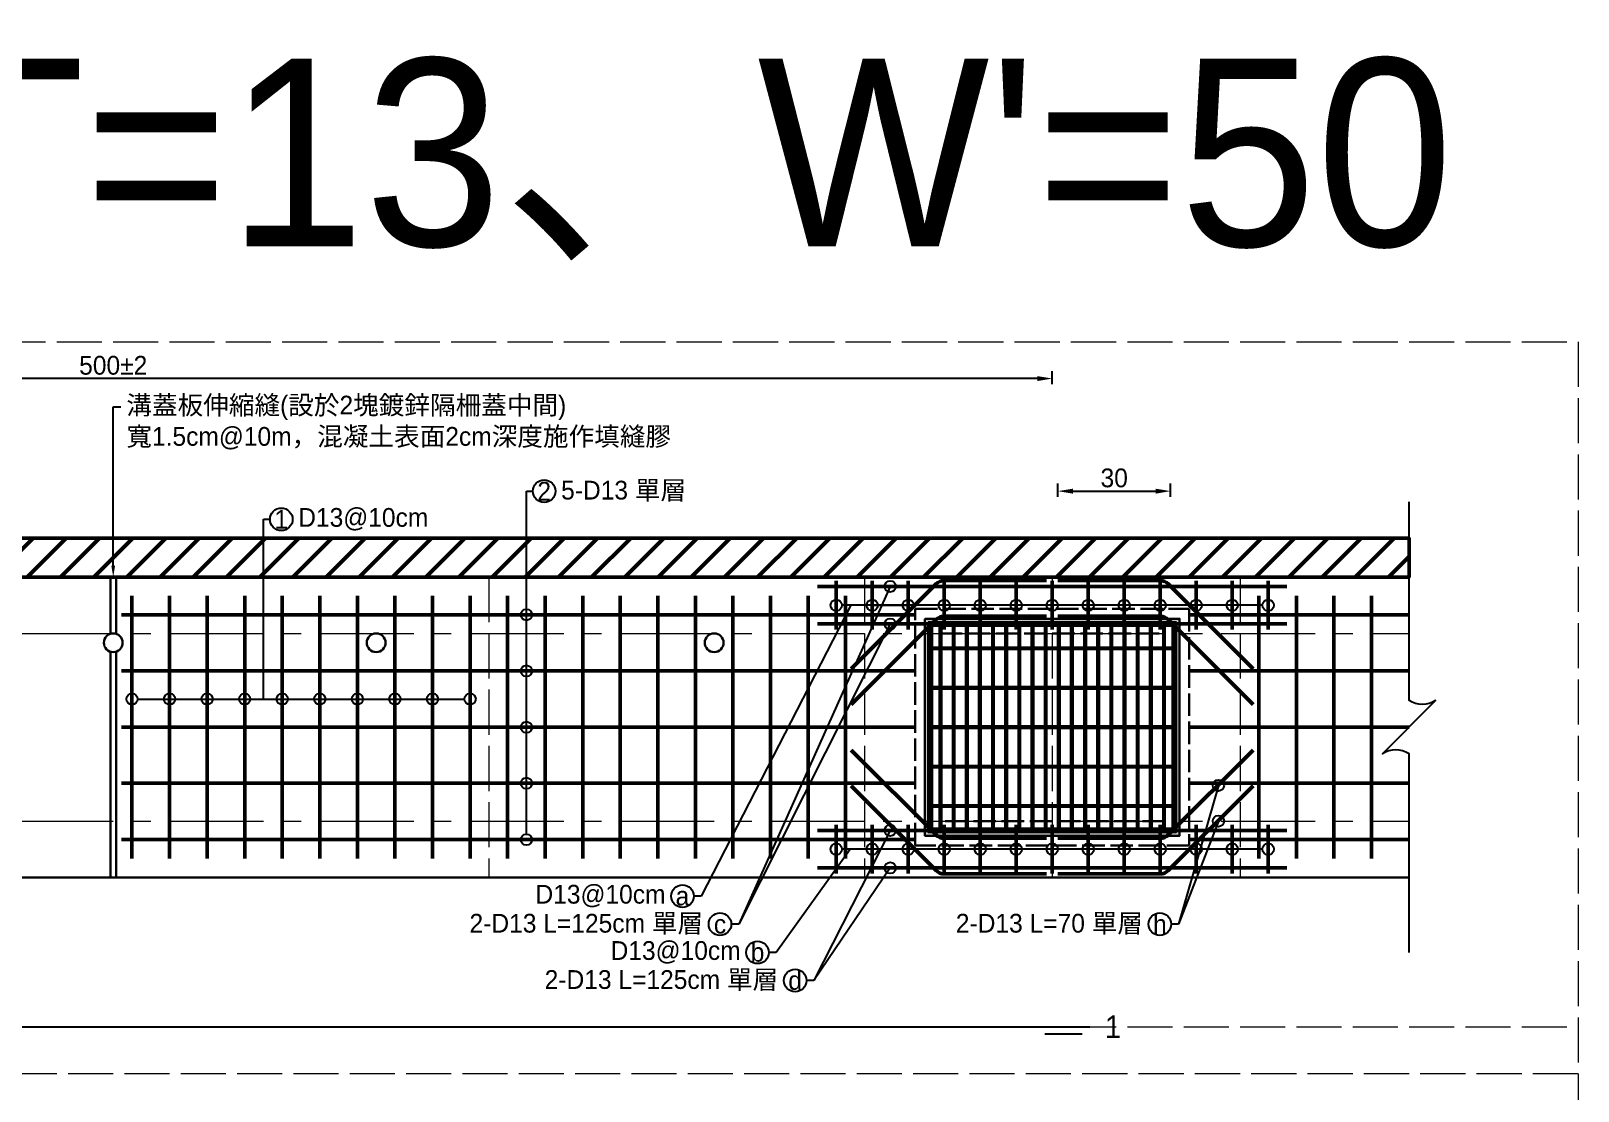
# Model space of a CAD drawing. Extents: x -4891 to 4829, y -5666 to -3242.
# Drawn here: x -1632.8 to -1220.9, y -3888.9 to -3606.5 of the extents above; entities that cross this region are included whole.
import ezdxf
from ezdxf import colors
from ezdxf.entities.mleader import LeaderData, LeaderLine
from ezdxf.math import Vec2, Vec3

# ---------------------------------------------------------------- set-up
doc = ezdxf.new("R2010")
doc.units = 0
doc.header["$MEASUREMENT"] = 0
doc.linetypes.add('ACAD_ISO02W100', pattern=[15, 12, -3])
doc.linetypes.add('CENTERX2', pattern=[4, 2.5, -0.5, 0.5, -0.5])
for name, color, linetype, lineweight in [('一、3.基本-變更', 1, 'Continuous', 50), ('二、1.繪圖-既有設施', 8, 'Continuous', 20), ('二、2.繪圖-施作項目', 181, 'Continuous', 30), ('二、5.繪圖-鋼筋', 60, 'Continuous', 50), ('二、6.繪圖-其他施作項目', 35, 'Continuous', 30)]:
    doc.layers.add(name, color=color, linetype=linetype, lineweight=lineweight)
doc.layers.add('一、4.基本-隱藏', color=9, linetype='ACAD_ISO02W100', lineweight=20, plot=False)
doc.layers.add('三、3.文字-註解文字', color=2, linetype='Continuous')
doc.styles.add('次圖名(詳圖)', font='MS PGothic.ttf', dxfattribs={"height": 6})
doc.styles.add('註解文字', font='MS PGothic.ttf', dxfattribs={"height": 5})
doc.dimstyles.new('註解文字', dxfattribs={"dimtxt": 5, "dimasz": 4, "dimexe": 2, "dimexo": 2.5, "dimgap": 1, "dimtad": 2, "dimzin": 0, "dimdsep": 46, "dimtxsty": '註解文字', "dimcen": 0.1, "dimclrd": 144, "dimclre": 144, "dimclrt": 256, "dimadec": 0, "dimazin": 0, "dimtfac": 1, "dimtofl": 0, "dimtmove": 0, "dimatfit": 3, "dimfxl": 1.5, "dimfxlon": 1, "dimtolj": 1, "dimtzin": 0, "dimlwd": -1, "dimlwe": -1, "dimarcsym": 1})
pattern_1 = [(45, (-2681.2158, -3583.335), (-2.65165, 2.65165), []), (45, (-2680.332, -3583.335), (-2.65165, 2.65165), []), (45, (-2679.448, -3583.335), (-2.65165, 2.65165), []), (45, (-2678.564, -3583.335), (-2.65165, 2.65165), [])]

# ---------------------------------------------------------------- blocks, each defined once
blk = doc.blocks.new('_None')
blk = doc.blocks.new('_Small')
at = {"color": 0, "linetype": 'ByBlock', "lineweight": -2}
blk.add_circle((0, 0), 0.25, dxfattribs=at)
blk = doc.blocks.new('*D81')
at = {"layer": 'Defpoints', "color": 0, "transparency": 16777216}
for p in [(-1860.85, -3699.1), (-1860.85, -3756.99), (-1360.85, -3756.99)]:
    blk.add_point(p, dxfattribs=at)
at = {"layer": '三、3.文字-註解文字', "color": 144, "transparency": 16777216}
for p, q in [((-1860.85, -3700.6), (-1860.85, -3697.1)), ((-1360.85, -3700.6), (-1360.85, -3697.1)), ((-1364.85, -3699.1), (-1856.85, -3699.1))]:
    blk.add_line(p, q, dxfattribs=at)
for points in [[(-1856.85, -3698.44), (-1856.85, -3699.77), (-1860.85, -3699.1)], [(-1364.85, -3698.44), (-1364.85, -3699.77), (-1360.85, -3699.1)]]:
    blk.add_solid(points, dxfattribs=at)
at = {"layer": '三、3.文字-註解文字', "transparency": 16777216, "insert": (-1610.85, -3695.6), "char_height": 5, "attachment_point": 5, "style": '註解文字'}
blk.add_mtext('\\A1;500±2', dxfattribs=at)
blk = doc.blocks.new('*D86')
at = {"layer": 'Defpoints', "color": 0, "linetype": 'Continuous', "transparency": 16777216}
for p in [(-1329.35, -3729.1), (-1359.35, -3752.91), (-1329.35, -3752.91)]:
    blk.add_point(p, dxfattribs=at)
at = {"layer": '三、3.文字-註解文字', "color": 144, "transparency": 16777216}
for p, q in [((-1359.35, -3730.6), (-1359.35, -3727.1)), ((-1329.35, -3730.6), (-1329.35, -3727.1)), ((-1355.35, -3729.1), (-1333.35, -3729.1))]:
    blk.add_line(p, q, dxfattribs=at)
at = {"layer": '三、3.文字-註解文字', "color": 144, "linetype": 'Continuous', "transparency": 16777216}
for points in [[(-1355.35, -3728.44), (-1355.35, -3729.77), (-1359.35, -3729.1)], [(-1333.35, -3728.44), (-1333.35, -3729.77), (-1329.35, -3729.1)]]:
    blk.add_solid(points, dxfattribs=at)
at = {"layer": '三、3.文字-註解文字', "linetype": 'Continuous', "transparency": 16777216, "insert": (-1344.35, -3725.6), "char_height": 5, "attachment_point": 5, "style": '註解文字'}
blk.add_mtext('\\A1;30', dxfattribs=at)

msp = doc.modelspace()

# ---------------------------------------------------------------- hatches: boundary and pattern name
at = {"layer": '一、3.基本-變更', "linetype": 'Continuous'}
h = msp.add_hatch(dxfattribs=at)
h.set_pattern_fill('ANSI31', color=256, scale=50)
h.set_pattern_definition([(45, (-3617.716, 106.4965), (-4.419417, 4.419417), [])])
h.paths.add_polyline_path([(-1265.855, -3741.602), (-1955.855, -3741.602), (-1955.855, -3751.989), (-1265.855, -3751.989)])
at = {"layer": '二、6.繪圖-其他施作項目'}
h = msp.add_hatch(color=256, dxfattribs=at)
h.dxf.hatch_style = 1
h.paths.add_polyline_path([(-1394.755, -3820.889), (-1326.955, -3820.889), (-1326.955, -3763.089), (-1394.755, -3763.089)])
h.paths.add_polyline_path([(-1393.855, -3763.989), (-1327.855, -3763.989), (-1327.855, -3819.989), (-1393.855, -3819.989)], flags=16)
h = msp.add_hatch(dxfattribs=at)
h.set_pattern_fill('ANSI34', color=256, scale=5)
h.set_pattern_definition(pattern_1)
h.paths.add_polyline_path([(-1328.855, -3770.739), (-1392.855, -3770.739), (-1392.855, -3771.239), (-1328.855, -3771.239)])
h = msp.add_hatch(dxfattribs=at)
h.set_pattern_fill('ANSI34', color=256, scale=5)
h.set_pattern_definition(pattern_1)
h.paths.add_polyline_path([(-1328.855, -3781.239), (-1392.855, -3781.239), (-1392.855, -3781.739), (-1328.855, -3781.739)])
h = msp.add_hatch(dxfattribs=at)
h.set_pattern_fill('ANSI34', color=256, scale=5)
h.set_pattern_definition(pattern_1)
h.paths.add_polyline_path([(-1328.855, -3791.739), (-1392.855, -3791.739), (-1392.855, -3792.239), (-1328.855, -3792.239)])
h = msp.add_hatch(dxfattribs=at)
h.set_pattern_fill('ANSI34', color=256, scale=5)
h.set_pattern_definition(pattern_1)
h.paths.add_polyline_path([(-1328.855, -3802.239), (-1392.855, -3802.239), (-1392.855, -3802.739), (-1328.855, -3802.739)])
h = msp.add_hatch(dxfattribs=at)
h.set_pattern_fill('ANSI34', color=256, scale=5)
h.set_pattern_definition(pattern_1)
h.paths.add_polyline_path([(-1328.855, -3812.739), (-1392.855, -3812.739), (-1392.855, -3813.239), (-1328.855, -3813.239)])

# ---------------------------------------------------------------- linework, layer by layer
at = {"linetype": 'Continuous'}
msp.add_lwpolyline([(-1408.772, -3759.489), (-1399.188, -3759.489)], dxfattribs=at)
at = {"layer": '一、3.基本-變更', "linetype": 'Continuous'}
msp.add_lwpolyline([(-1955.855, -3751.989), (-1265.855, -3751.989), (-1265.855, -3741.602), (-1955.855, -3741.602)], close=True, dxfattribs=at)
at = {"layer": '一、4.基本-隱藏'}
for points in [[(-2000.855, -3689.296), (-1220.855, -3689.296), (-1220.855, -4196.296), (-2000.855, -4196.296)], [(-2000.855, -3689.296), (-1220.855, -3689.296), (-1220.855, -3884.296), (-2000.855, -3884.296)]]:
    msp.add_lwpolyline(points, close=True, dxfattribs=at)
for points in [[(-1510.855, -3751.989), (-1510.855, -3831.989)], [(-1410.855, -3751.989), (-1410.855, -3831.989)], [(-1360.855, -3751.989), (-1360.855, -3831.989)], [(-1310.855, -3751.989), (-1310.855, -3831.989)], [(-2000.855, -3871.796), (-1220.855, -3871.796)]]:
    msp.add_lwpolyline(points, dxfattribs=at)
at = {"layer": '三、3.文字-註解文字'}
msp.add_lwpolyline([(-1265.855, -3851.989), (-1265.855, -3799.06, 0.2828427), (-1272.926, -3799.06), (-1258.784, -3784.918, -0.2828427), (-1265.855, -3784.918), (-1265.855, -3731.989)], format="xyb", dxfattribs=at)
at = {"layer": '三、3.文字-註解文字', "color": 144}
for points in [[(-1304.855, -3759.489), (-1416.855, -3759.489)], [(-1604.355, -3784.489), (-1517.355, -3784.489)], [(-1304.855, -3824.489), (-1416.855, -3824.489)]]:
    msp.add_lwpolyline(points, dxfattribs=at)
at = {"layer": '三、3.文字-註解文字'}
for points in [[(-1870.855, -3871.796), (-1350.855, -3871.796)], [(-1352.855, -3873.796), (-1362.855, -3873.796)]]:
    msp.add_lwpolyline(points, dxfattribs=at)
for centre in [(-1496.105, -3729.102), (-1566.105, -3736.602), (-1459.308, -3836.989), (-1449.308, -3844.489), (-1332.191, -3844.489), (-1439.308, -3851.989), (-1429.308, -3859.489)]:
    msp.add_circle(centre, 3, dxfattribs=at)
at = {"layer": '三、3.文字-註解文字', "color": 144}
for centre in [(-1500.855, -3762.027), (-1418.355, -3759.489), (-1408.772, -3759.489), (-1399.188, -3759.489), (-1389.605, -3759.489), (-1380.022, -3759.489), (-1370.438, -3759.489), (-1360.855, -3759.489), (-1351.272, -3759.489), (-1341.688, -3759.489), (-1332.105, -3759.489), (-1322.522, -3759.489), (-1312.938, -3759.489), (-1303.355, -3759.489), (-1500.855, -3776.989), (-1605.855, -3784.489), (-1595.855, -3784.489), (-1585.855, -3784.489), (-1575.855, -3784.489), (-1565.855, -3784.489), (-1555.855, -3784.489), (-1545.855, -3784.489), (-1535.855, -3784.489), (-1525.855, -3784.489), (-1515.855, -3784.489), (-1500.855, -3791.989), (-1500.855, -3806.914), (-1500.855, -3821.952), (-1418.355, -3824.489), (-1408.772, -3824.489), (-1399.188, -3824.489), (-1389.605, -3824.489), (-1380.022, -3824.489), (-1370.438, -3824.489), (-1360.855, -3824.489), (-1351.272, -3824.489), (-1341.688, -3824.489), (-1332.105, -3824.489), (-1322.522, -3824.489), (-1312.938, -3824.489), (-1303.355, -3824.489)]:
    msp.add_circle(centre, 1.5, dxfattribs=at)
at = {"layer": '二、1.繪圖-既有設施', "linetype": 'CENTERX2', "ltscale": 10}
for points in [[(-1955.855, -3766.989), (-1265.855, -3766.989)], [(-1955.855, -3816.989), (-1265.855, -3816.989)]]:
    msp.add_lwpolyline(points, dxfattribs=at)
at = {"layer": '二、2.繪圖-施作項目', "linetype": 'Continuous'}
for points in [[(-1955.855, -3751.989), (-1265.855, -3751.989)], [(-1611.605, -3751.989), (-1611.605, -3767.104)], [(-1610.105, -3751.989), (-1610.105, -3767.104)], [(-1611.605, -3771.874), (-1611.605, -3831.989)], [(-1610.105, -3771.874), (-1610.105, -3831.989)], [(-1955.855, -3831.989), (-1265.855, -3831.989)]]:
    msp.add_lwpolyline(points, dxfattribs=at)
at = {"layer": '二、5.繪圖-鋼筋'}
for points in [[(-1423.355, -3754.489), (-1298.355, -3754.489)], [(-1418.355, -3765.989), (-1418.355, -3752.989)], [(-1408.772, -3765.989), (-1408.772, -3752.989)], [(-1399.188, -3765.989), (-1399.188, -3752.989)], [(-1389.605, -3765.989), (-1389.605, -3752.989)], [(-1380.022, -3765.989), (-1380.022, -3752.989)], [(-1370.438, -3765.989), (-1370.438, -3752.989)], [(-1360.855, -3765.989), (-1360.855, -3752.989)], [(-1351.272, -3765.989), (-1351.272, -3752.989)], [(-1341.688, -3765.989), (-1341.688, -3752.989)], [(-1332.105, -3765.989), (-1332.105, -3752.989)], [(-1322.522, -3765.989), (-1322.522, -3752.989)], [(-1312.938, -3765.989), (-1312.938, -3752.989)], [(-1303.355, -3765.989), (-1303.355, -3752.989)], [(-1605.855, -3756.989), (-1605.855, -3826.989)], [(-1595.855, -3756.989), (-1595.855, -3826.989)], [(-1585.855, -3756.989), (-1585.855, -3826.989)], [(-1575.855, -3756.989), (-1575.855, -3826.989)], [(-1565.855, -3756.989), (-1565.855, -3826.989)], [(-1555.855, -3756.989), (-1555.855, -3826.989)], [(-1545.855, -3756.989), (-1545.855, -3826.989)], [(-1535.855, -3756.989), (-1535.855, -3826.989)], [(-1525.855, -3756.989), (-1525.855, -3826.989)], [(-1515.855, -3756.989), (-1515.855, -3826.989)], [(-1505.855, -3756.989), (-1505.855, -3826.989)], [(-1495.855, -3756.989), (-1495.855, -3826.989)], [(-1485.855, -3756.989), (-1485.855, -3826.989)], [(-1475.855, -3756.989), (-1475.855, -3826.989)], [(-1465.855, -3756.989), (-1465.855, -3826.989)], [(-1455.855, -3756.989), (-1455.855, -3826.989)], [(-1445.855, -3756.989), (-1445.855, -3826.989)], [(-1435.855, -3756.989), (-1435.855, -3826.989)], [(-1425.855, -3756.989), (-1425.855, -3826.989)], [(-1415.855, -3756.989), (-1415.855, -3826.989)], [(-1305.855, -3756.989), (-1305.855, -3826.989)], [(-1295.855, -3756.989), (-1295.855, -3826.989)], [(-1285.855, -3756.989), (-1285.855, -3826.989)], [(-1275.855, -3756.989), (-1275.855, -3826.989)], [(-1423.355, -3764.489), (-1298.355, -3764.489)], [(-1418.355, -3817.989), (-1418.355, -3830.989)], [(-1408.772, -3817.989), (-1408.772, -3830.989)], [(-1399.188, -3817.989), (-1399.188, -3830.989)], [(-1389.605, -3817.989), (-1389.605, -3830.989)], [(-1380.022, -3817.989), (-1380.022, -3830.989)], [(-1370.438, -3817.989), (-1370.438, -3830.989)], [(-1360.855, -3817.989), (-1360.855, -3830.989)], [(-1351.272, -3817.989), (-1351.272, -3830.989)], [(-1341.688, -3817.989), (-1341.688, -3830.989)], [(-1332.105, -3817.989), (-1332.105, -3830.989)], [(-1322.522, -3817.989), (-1322.522, -3830.989)], [(-1312.938, -3817.989), (-1312.938, -3830.989)], [(-1303.355, -3817.989), (-1303.355, -3830.989)], [(-1423.355, -3819.489), (-1298.355, -3819.489)], [(-1423.355, -3829.489), (-1298.355, -3829.489)]]:
    msp.add_lwpolyline(points, dxfattribs=at)
for points in [[(-1362.355, -3752.909), (-1389.612, -3752.909, 0.1989124), (-1391.734, -3753.788), (-1414.355, -3776.409)], [(-1359.355, -3752.909), (-1332.098, -3752.909, -0.1989124), (-1329.976, -3753.788), (-1307.355, -3776.409)], [(-1362.355, -3762.409), (-1389.612, -3762.409, 0.1989124), (-1391.734, -3763.288), (-1414.355, -3785.909)], [(-1359.355, -3762.409), (-1332.098, -3762.409, -0.1989124), (-1329.976, -3763.288), (-1307.355, -3785.909)], [(-1362.355, -3821.569), (-1389.612, -3821.569, -0.1989124), (-1391.734, -3820.691), (-1414.355, -3798.069)], [(-1359.355, -3821.569), (-1332.098, -3821.569, 0.1989124), (-1329.976, -3820.691), (-1307.355, -3798.069)], [(-1362.355, -3831.069), (-1389.612, -3831.069, -0.1989124), (-1391.734, -3830.191), (-1414.355, -3807.569)], [(-1359.355, -3831.069), (-1332.098, -3831.069, 0.1989124), (-1329.976, -3830.191), (-1307.355, -3807.569)]]:
    msp.add_lwpolyline(points, format="xyb", dxfattribs=at)
at = {"layer": '二、5.繪圖-鋼筋', "linetype": 'Continuous'}
for points in [[(-1608.605, -3762.027), (-1397.355, -3762.027)], [(-1324.355, -3762.027), (-1265.855, -3762.027)], [(-1608.605, -3776.989), (-1397.355, -3776.989)], [(-1324.355, -3776.989), (-1265.855, -3776.989)], [(-1608.605, -3791.952), (-1397.355, -3791.952)], [(-1324.355, -3791.952), (-1265.855, -3791.952)], [(-1608.605, -3806.914), (-1397.355, -3806.914)], [(-1324.355, -3806.914), (-1265.855, -3806.914)], [(-1608.605, -3821.952), (-1397.355, -3821.952)], [(-1324.355, -3821.952), (-1265.855, -3821.952)]]:
    msp.add_lwpolyline(points, dxfattribs=at)
at = {"layer": '二、6.繪圖-其他施作項目', "linetype": 'ACAD_ISO02W100', "ltscale": 0.5}
for points in [[(-1397.355, -3760.489), (-1324.355, -3760.489), (-1324.355, -3823.489), (-1397.355, -3823.489)], [(-1390.855, -3766.989), (-1330.855, -3766.989), (-1330.855, -3816.989), (-1390.855, -3816.989)]]:
    msp.add_lwpolyline(points, close=True, dxfattribs=at)
at = {"layer": '二、6.繪圖-其他施作項目'}
for points in [[(-1394.755, -3763.089), (-1326.955, -3763.089), (-1326.955, -3820.889), (-1394.755, -3820.889)], [(-1393.855, -3763.989), (-1327.855, -3763.989), (-1327.855, -3819.989), (-1393.855, -3819.989)], [(-1393.355, -3764.489), (-1328.355, -3764.489), (-1328.355, -3819.489), (-1393.355, -3819.489)]]:
    msp.add_lwpolyline(points, close=True, dxfattribs=at)
for points in [[(-1393.355, -3764.489), (-1328.355, -3764.489)], [(-1393.355, -3764.489), (-1393.355, -3819.489)], [(-1392.855, -3764.489), (-1392.855, -3819.489)], [(-1328.855, -3764.489), (-1328.855, -3819.489)], [(-1328.355, -3764.489), (-1328.355, -3819.489)], [(-1392.855, -3764.989), (-1328.855, -3764.989)], [(-1390.855, -3764.989), (-1390.855, -3770.739)], [(-1390.355, -3764.989), (-1390.355, -3770.739)], [(-1387.355, -3764.989), (-1387.355, -3770.739)], [(-1386.855, -3764.989), (-1386.855, -3770.739)], [(-1383.855, -3764.989), (-1383.855, -3770.739)], [(-1383.355, -3764.989), (-1383.355, -3770.739)], [(-1380.355, -3764.989), (-1380.355, -3770.739)], [(-1379.855, -3764.989), (-1379.855, -3770.739)], [(-1376.855, -3764.989), (-1376.855, -3770.739)], [(-1376.355, -3764.989), (-1376.355, -3770.739)], [(-1373.355, -3764.989), (-1373.355, -3770.739)], [(-1372.855, -3764.989), (-1372.855, -3770.739)], [(-1369.855, -3764.989), (-1369.855, -3770.739)], [(-1369.355, -3764.989), (-1369.355, -3770.739)], [(-1366.355, -3764.989), (-1366.355, -3770.739)], [(-1365.855, -3764.989), (-1365.855, -3770.739)], [(-1362.855, -3764.989), (-1362.855, -3770.739)], [(-1362.355, -3764.989), (-1362.355, -3770.739)], [(-1359.355, -3764.989), (-1359.355, -3770.739)], [(-1358.855, -3764.989), (-1358.855, -3770.739)], [(-1355.855, -3764.989), (-1355.855, -3770.739)], [(-1355.355, -3764.989), (-1355.355, -3770.739)], [(-1352.355, -3764.989), (-1352.355, -3770.739)], [(-1351.855, -3764.989), (-1351.855, -3770.739)], [(-1348.855, -3764.989), (-1348.855, -3770.739)], [(-1348.355, -3764.989), (-1348.355, -3770.739)], [(-1345.355, -3764.989), (-1345.355, -3770.739)], [(-1344.855, -3764.989), (-1344.855, -3770.739)], [(-1341.855, -3764.989), (-1341.855, -3770.739)], [(-1341.355, -3764.989), (-1341.355, -3770.739)], [(-1338.355, -3764.989), (-1338.355, -3770.739)], [(-1337.855, -3764.989), (-1337.855, -3770.739)], [(-1334.855, -3764.989), (-1334.855, -3770.739)], [(-1334.355, -3764.989), (-1334.355, -3770.739)], [(-1331.355, -3764.989), (-1331.355, -3770.739)], [(-1330.855, -3764.989), (-1330.855, -3770.739)], [(-1392.855, -3770.739), (-1328.855, -3770.739)], [(-1392.855, -3771.239), (-1328.855, -3771.239)], [(-1390.855, -3771.239), (-1390.855, -3781.239)], [(-1390.355, -3771.239), (-1390.355, -3781.239)], [(-1387.355, -3771.239), (-1387.355, -3781.239)], [(-1386.855, -3771.239), (-1386.855, -3781.239)], [(-1383.855, -3771.239), (-1383.855, -3781.239)], [(-1383.355, -3771.239), (-1383.355, -3781.239)], [(-1380.355, -3771.239), (-1380.355, -3781.239)], [(-1379.855, -3771.239), (-1379.855, -3781.239)], [(-1376.855, -3771.239), (-1376.855, -3781.239)], [(-1376.355, -3771.239), (-1376.355, -3781.239)], [(-1373.355, -3771.239), (-1373.355, -3781.239)], [(-1372.855, -3771.239), (-1372.855, -3781.239)], [(-1369.855, -3771.239), (-1369.855, -3781.239)], [(-1369.355, -3771.239), (-1369.355, -3781.239)], [(-1366.355, -3771.239), (-1366.355, -3781.239)], [(-1365.855, -3771.239), (-1365.855, -3781.239)], [(-1362.855, -3771.239), (-1362.855, -3781.239)], [(-1362.355, -3771.239), (-1362.355, -3781.239)], [(-1359.355, -3771.239), (-1359.355, -3781.239)], [(-1358.855, -3771.239), (-1358.855, -3781.239)], [(-1355.855, -3771.239), (-1355.855, -3781.239)], [(-1355.355, -3771.239), (-1355.355, -3781.239)], [(-1352.355, -3771.239), (-1352.355, -3781.239)], [(-1351.855, -3771.239), (-1351.855, -3781.239)], [(-1348.855, -3771.239), (-1348.855, -3781.239)], [(-1348.355, -3771.239), (-1348.355, -3781.239)], [(-1345.355, -3771.239), (-1345.355, -3781.239)], [(-1344.855, -3771.239), (-1344.855, -3781.239)], [(-1341.855, -3771.239), (-1341.855, -3781.239)], [(-1341.355, -3771.239), (-1341.355, -3781.239)], [(-1338.355, -3771.239), (-1338.355, -3781.239)], [(-1337.855, -3771.239), (-1337.855, -3781.239)], [(-1334.855, -3771.239), (-1334.855, -3781.239)], [(-1334.355, -3771.239), (-1334.355, -3781.239)], [(-1331.355, -3771.239), (-1331.355, -3781.239)], [(-1330.855, -3771.239), (-1330.855, -3781.239)], [(-1392.855, -3781.239), (-1328.855, -3781.239)], [(-1392.855, -3781.739), (-1328.855, -3781.739)], [(-1390.855, -3781.739), (-1390.855, -3791.739)], [(-1390.355, -3781.739), (-1390.355, -3791.739)], [(-1387.355, -3781.739), (-1387.355, -3791.739)], [(-1386.855, -3781.739), (-1386.855, -3791.739)], [(-1383.855, -3781.739), (-1383.855, -3791.739)], [(-1383.355, -3781.739), (-1383.355, -3791.739)], [(-1380.355, -3781.739), (-1380.355, -3791.739)], [(-1379.855, -3781.739), (-1379.855, -3791.739)], [(-1376.855, -3781.739), (-1376.855, -3791.739)], [(-1376.355, -3781.739), (-1376.355, -3791.739)], [(-1373.355, -3781.739), (-1373.355, -3791.739)], [(-1372.855, -3781.739), (-1372.855, -3791.739)], [(-1369.855, -3781.739), (-1369.855, -3791.739)], [(-1369.355, -3781.739), (-1369.355, -3791.739)], [(-1366.355, -3781.739), (-1366.355, -3791.739)], [(-1365.855, -3781.739), (-1365.855, -3791.739)], [(-1362.855, -3781.739), (-1362.855, -3791.739)], [(-1362.355, -3781.739), (-1362.355, -3791.739)], [(-1359.355, -3781.739), (-1359.355, -3791.739)], [(-1358.855, -3781.739), (-1358.855, -3791.739)], [(-1355.855, -3781.739), (-1355.855, -3791.739)], [(-1355.355, -3781.739), (-1355.355, -3791.739)], [(-1352.355, -3781.739), (-1352.355, -3791.739)], [(-1351.855, -3781.739), (-1351.855, -3791.739)], [(-1348.855, -3781.739), (-1348.855, -3791.739)], [(-1348.355, -3781.739), (-1348.355, -3791.739)], [(-1345.355, -3781.739), (-1345.355, -3791.739)], [(-1344.855, -3781.739), (-1344.855, -3791.739)], [(-1341.855, -3781.739), (-1341.855, -3791.739)], [(-1341.355, -3781.739), (-1341.355, -3791.739)], [(-1338.355, -3781.739), (-1338.355, -3791.739)], [(-1337.855, -3781.739), (-1337.855, -3791.739)], [(-1334.855, -3781.739), (-1334.855, -3791.739)], [(-1334.355, -3781.739), (-1334.355, -3791.739)], [(-1331.355, -3781.739), (-1331.355, -3791.739)], [(-1330.855, -3781.739), (-1330.855, -3791.739)], [(-1392.855, -3791.739), (-1328.855, -3791.739)], [(-1392.855, -3792.239), (-1328.855, -3792.239)], [(-1390.855, -3792.239), (-1390.855, -3802.239)], [(-1390.355, -3792.239), (-1390.355, -3802.239)], [(-1387.355, -3792.239), (-1387.355, -3802.239)], [(-1386.855, -3792.239), (-1386.855, -3802.239)], [(-1383.855, -3792.239), (-1383.855, -3802.239)], [(-1383.355, -3792.239), (-1383.355, -3802.239)], [(-1380.355, -3792.239), (-1380.355, -3802.239)], [(-1379.855, -3792.239), (-1379.855, -3802.239)], [(-1376.855, -3792.239), (-1376.855, -3802.239)], [(-1376.355, -3792.239), (-1376.355, -3802.239)], [(-1373.355, -3792.239), (-1373.355, -3802.239)], [(-1372.855, -3792.239), (-1372.855, -3802.239)], [(-1369.855, -3792.239), (-1369.855, -3802.239)], [(-1369.355, -3792.239), (-1369.355, -3802.239)], [(-1366.355, -3792.239), (-1366.355, -3802.239)], [(-1365.855, -3792.239), (-1365.855, -3802.239)], [(-1362.855, -3792.239), (-1362.855, -3802.239)], [(-1362.355, -3792.239), (-1362.355, -3802.239)], [(-1359.355, -3792.239), (-1359.355, -3802.239)], [(-1358.855, -3792.239), (-1358.855, -3802.239)], [(-1355.855, -3792.239), (-1355.855, -3802.239)], [(-1355.355, -3792.239), (-1355.355, -3802.239)], [(-1352.355, -3792.239), (-1352.355, -3802.239)], [(-1351.855, -3792.239), (-1351.855, -3802.239)], [(-1348.855, -3792.239), (-1348.855, -3802.239)], [(-1348.355, -3792.239), (-1348.355, -3802.239)], [(-1345.355, -3792.239), (-1345.355, -3802.239)], [(-1344.855, -3792.239), (-1344.855, -3802.239)], [(-1341.855, -3792.239), (-1341.855, -3802.239)], [(-1341.355, -3792.239), (-1341.355, -3802.239)], [(-1338.355, -3792.239), (-1338.355, -3802.239)], [(-1337.855, -3792.239), (-1337.855, -3802.239)], [(-1334.855, -3792.239), (-1334.855, -3802.239)], [(-1334.355, -3792.239), (-1334.355, -3802.239)], [(-1331.355, -3792.239), (-1331.355, -3802.239)], [(-1330.855, -3792.239), (-1330.855, -3802.239)], [(-1392.855, -3802.239), (-1328.855, -3802.239)], [(-1392.855, -3802.739), (-1328.855, -3802.739)], [(-1390.855, -3802.739), (-1390.855, -3812.739)], [(-1390.355, -3802.739), (-1390.355, -3812.739)], [(-1387.355, -3802.739), (-1387.355, -3812.739)], [(-1386.855, -3802.739), (-1386.855, -3812.739)], [(-1383.855, -3802.739), (-1383.855, -3812.739)], [(-1383.355, -3802.739), (-1383.355, -3812.739)], [(-1380.355, -3802.739), (-1380.355, -3812.739)], [(-1379.855, -3802.739), (-1379.855, -3812.739)], [(-1376.855, -3802.739), (-1376.855, -3812.739)], [(-1376.355, -3802.739), (-1376.355, -3812.739)], [(-1373.355, -3802.739), (-1373.355, -3812.739)], [(-1372.855, -3802.739), (-1372.855, -3812.739)], [(-1369.855, -3802.739), (-1369.855, -3812.739)], [(-1369.355, -3802.739), (-1369.355, -3812.739)], [(-1366.355, -3802.739), (-1366.355, -3812.739)], [(-1365.855, -3802.739), (-1365.855, -3812.739)], [(-1362.855, -3802.739), (-1362.855, -3812.739)], [(-1362.355, -3802.739), (-1362.355, -3812.739)], [(-1359.355, -3802.739), (-1359.355, -3812.739)], [(-1358.855, -3802.739), (-1358.855, -3812.739)], [(-1355.855, -3802.739), (-1355.855, -3812.739)], [(-1355.355, -3802.739), (-1355.355, -3812.739)], [(-1352.355, -3802.739), (-1352.355, -3812.739)], [(-1351.855, -3802.739), (-1351.855, -3812.739)], [(-1348.855, -3802.739), (-1348.855, -3812.739)], [(-1348.355, -3802.739), (-1348.355, -3812.739)], [(-1345.355, -3802.739), (-1345.355, -3812.739)], [(-1344.855, -3802.739), (-1344.855, -3812.739)], [(-1341.855, -3802.739), (-1341.855, -3812.739)], [(-1341.355, -3802.739), (-1341.355, -3812.739)], [(-1338.355, -3802.739), (-1338.355, -3812.739)], [(-1337.855, -3802.739), (-1337.855, -3812.739)], [(-1334.855, -3802.739), (-1334.855, -3812.739)], [(-1334.355, -3802.739), (-1334.355, -3812.739)], [(-1331.355, -3802.739), (-1331.355, -3812.739)], [(-1330.855, -3802.739), (-1330.855, -3812.739)], [(-1392.855, -3812.739), (-1328.855, -3812.739)], [(-1392.855, -3813.239), (-1328.855, -3813.239)], [(-1390.855, -3813.239), (-1390.855, -3818.989)], [(-1390.355, -3813.239), (-1390.355, -3818.989)], [(-1387.355, -3813.239), (-1387.355, -3818.989)], [(-1386.855, -3813.239), (-1386.855, -3818.989)], [(-1383.855, -3813.239), (-1383.855, -3818.989)], [(-1383.355, -3813.239), (-1383.355, -3818.989)], [(-1380.355, -3813.239), (-1380.355, -3818.989)], [(-1379.855, -3813.239), (-1379.855, -3818.989)], [(-1376.855, -3813.239), (-1376.855, -3818.989)], [(-1376.355, -3813.239), (-1376.355, -3818.989)], [(-1373.355, -3813.239), (-1373.355, -3818.989)], [(-1372.855, -3813.239), (-1372.855, -3818.989)], [(-1369.855, -3813.239), (-1369.855, -3818.989)], [(-1369.355, -3813.239), (-1369.355, -3818.989)], [(-1366.355, -3813.239), (-1366.355, -3818.989)], [(-1365.855, -3813.239), (-1365.855, -3818.989)], [(-1362.855, -3813.239), (-1362.855, -3818.989)], [(-1362.355, -3813.239), (-1362.355, -3818.989)], [(-1359.355, -3813.239), (-1359.355, -3818.989)], [(-1358.855, -3813.239), (-1358.855, -3818.989)], [(-1355.855, -3813.239), (-1355.855, -3818.989)], [(-1355.355, -3813.239), (-1355.355, -3818.989)], [(-1352.355, -3813.239), (-1352.355, -3818.989)], [(-1351.855, -3813.239), (-1351.855, -3818.989)], [(-1348.855, -3813.239), (-1348.855, -3818.989)], [(-1348.355, -3813.239), (-1348.355, -3818.989)], [(-1345.355, -3813.239), (-1345.355, -3818.989)], [(-1344.855, -3813.239), (-1344.855, -3818.989)], [(-1341.855, -3813.239), (-1341.855, -3818.989)], [(-1341.355, -3813.239), (-1341.355, -3818.989)], [(-1338.355, -3813.239), (-1338.355, -3818.989)], [(-1337.855, -3813.239), (-1337.855, -3818.989)], [(-1334.855, -3813.239), (-1334.855, -3818.989)], [(-1334.355, -3813.239), (-1334.355, -3818.989)], [(-1331.355, -3813.239), (-1331.355, -3818.989)], [(-1330.855, -3813.239), (-1330.855, -3818.989)], [(-1393.355, -3819.489), (-1328.355, -3819.489)], [(-1392.855, -3818.989), (-1328.855, -3818.989)]]:
    msp.add_lwpolyline(points, dxfattribs=at)
for centre in [(-1610.855, -3769.489), (-1540.855, -3769.489), (-1450.855, -3769.489)]:
    msp.add_circle(centre, 2.5, dxfattribs=at)

# ---------------------------------------------------------------- texts
at = {"layer": '三、3.文字-註解文字'}
for s, width, gutter_width, insert, char_height, attachment_point, style in [("{\\fMS PGothic|b0|i0|c128|p34;溝牆保留  T=13、W}'{\\fMS PGothic|b0|i0|c128|p34;=}5{\\fMS PGothic|b0|i0|c128|p34;0}", 718.58334, 25, (-1610.855, -3669.296), 50, 8, '註解文字'), ('2', 8.38231, 30, (-1496.105, -3729.102), 5, 5, '註解文字'), ('5-D13 單層', 42.88103, 30, (-1491.605, -3729.102), 5, 4, '註解文字'), ('1', 8.38231, 30, (-1566.105, -3736.602), 5, 5, '註解文字'), ('D13@10cm', 15.95159, 30, (-1561.605, -3736.602), 5, 4, '註解文字'), ('D13@10cm', 39.45942, 30, (-1463.808, -3836.989), 5, 6, '註解文字'), ('a', 8.38231, 30, (-1459.308, -3836.989), 5, 5, '註解文字'), ('2-D13 L=125cm 單層', 78.12323, 30, (-1453.808, -3844.489), 5, 6, '註解文字'), ('c', 8.38231, 30, (-1449.308, -3844.489), 5, 5, '註解文字'), ('2-D13 L=70 單層', 78.12323, 30, (-1336.691, -3844.489), 5, 6, '註解文字'), ('h', 8.38231, 30, (-1332.191, -3844.489), 5, 5, '註解文字'), ('D13@10cm', 78.12323, 30, (-1443.808, -3851.989), 5, 6, '註解文字'), ('b', 8.38231, 30, (-1439.308, -3851.989), 5, 5, '註解文字'), ('2-D13 L=125cm 單層', 78.12323, 30, (-1433.808, -3859.489), 5, 6, '註解文字'), ('d', 8.38231, 30, (-1429.308, -3859.489), 5, 5, '註解文字'), ('1', 3, 15, (-1346.855, -3871.796), 6, 4, '次圖名(詳圖)')]:
    msp.add_mtext_dynamic_manual_height_columns(s, width=width, gutter_width=gutter_width, heights=[0], dxfattribs=dict(at, insert=insert, char_height=char_height, attachment_point=attachment_point, style=style))

# ---------------------------------------------------------------- dimensions: what is measured, and where the dimension line sits
dim = msp.add_linear_dim(base=(-1860.855, -3699.102), p1=(-1360.855, -3756.989), p2=(-1860.855, -3756.989), text='500±2', dimstyle='註解文字', dxfattribs=at)
dim.commit()
dim.dimension.update_dxf_attribs({"geometry": '*D81', "text_midpoint": (-1610.855, -3695.602)})
at = {"layer": '三、3.文字-註解文字', "linetype": 'Continuous'}
dim = msp.add_linear_dim(base=(-1329.355, -3729.102), p1=(-1359.355, -3752.909), p2=(-1329.355, -3752.909), text='30', dimstyle='註解文字', dxfattribs=at)
dim.commit()
dim.dimension.update_dxf_attribs({"geometry": '*D86', "text_midpoint": (-1344.355, -3725.602)})

# ---------------------------------------------------------------- leaders
at = {"layer": '三、3.文字-註解文字'}
ml = msp.add_multileader_mtext('Standard', dxfattribs=at)
ml.set_content('{\\fMS PGothic|b0|i0|c128|p34;溝蓋板伸縮縫(設於2塊鍍鋅隔柵蓋中間)}\\P{\\fMS PGothic|b0|i0|c128|p34;寬1.5cm@10m，混凝土表面2cm深度施作填縫膠}', color=256, style='註解文字')
ml.set_leader_properties(color=144, linetype='ByLayer', lineweight=-1)
ml.build(insert=Vec2(0, 0))
ml.multileader.update_dxf_attribs({"dogleg_length": 2, "arrow_head_size": 3})
ctx = ml.context
ctx.base_point, ctx.char_height, ctx.arrow_head_size, ctx.landing_gap_size, ctx.plane_origin = Vec3(-1608.855, -3706.602), 5, 3, 1.5, Vec3(-1610.855, -3741.796)
notes = []
notes.append((ctx, [(1, (1, 1, 0), (-1610.855, -3706.602), (1, 0), 2, [(0, [(-1610.855, -3751.989)], 0, [])])]))
ctx.mtext.insert, ctx.mtext.width, ctx.mtext.flow_direction = Vec3(-1607.355, -3703.676), 178.42764, 5
ml = msp.add_multileader_mtext('Standard', dxfattribs=at)
ml.set_content('{\\fMS PGothic|b0|i0|c128|p34; }', color=256, style='註解文字')
ml.set_leader_properties(color=144, linetype='ByLayer', lineweight=-1)
ml.set_arrow_properties(name='NONE')
ml.build(insert=Vec2(0, 0))
ml.multileader.update_dxf_attribs({"dogleg_length": 1.75, "arrow_head_size": 3})
ctx = ml.context
ctx.base_point, ctx.char_height, ctx.arrow_head_size, ctx.landing_gap_size, ctx.plane_origin = Vec3(-1499.105, -3729.102), 3, 3, 3, Vec3(-1529.751, -3774.057)
notes.append((ctx, [(0, (1, 1, 0), (-1500.855, -3729.102), (1, 0), 1.75, [(0, [(-1500.855, -3820.452)], 0, [])])]))
ctx.mtext.insert, ctx.mtext.flow_direction = Vec3(-1496.105, -3727.602), 5
ml = msp.add_multileader_mtext('Standard', dxfattribs=at)
ml.set_content('{\\fMS PGothic|b0|i0|c128|p34; }', color=256, style='註解文字')
ml.set_leader_properties(color=144, linetype='ByLayer', lineweight=-1)
ml.set_arrow_properties(name='NONE')
ml.build(insert=Vec2(0, 0))
ml.multileader.update_dxf_attribs({"dogleg_length": 1.75, "arrow_head_size": 3})
ctx = ml.context
ctx.base_point, ctx.char_height, ctx.arrow_head_size, ctx.landing_gap_size, ctx.plane_origin = Vec3(-1569.105, -3736.602), 3, 3, 3, Vec3(-1599.751, -3774.057)
notes.append((ctx, [(0, (1, 1, 0), (-1570.855, -3736.602), (1, 0), 1.75, [(0, [(-1570.855, -3784.489)], 0, [])])]))
ctx.mtext.insert, ctx.mtext.flow_direction = Vec3(-1566.105, -3735.102), 5
ml = msp.add_multileader_mtext('Standard', dxfattribs=at)
ml.set_content(' ', color=256, style='註解文字')
ml.set_leader_properties(color=144, linetype='ByLayer', lineweight=-1)
ml.set_arrow_properties(name='SMALL')
ml.build(insert=Vec2(0, 0))
ml.multileader.update_dxf_attribs({"dogleg_length": 2, "arrow_head_size": 6})
ctx = ml.context
ctx.base_point, ctx.char_height, ctx.arrow_head_size, ctx.landing_gap_size, ctx.plane_origin = Vec3(-1454.524, -3844.489), 5, 6, 3, Vec3(-1426.583, -3809.502)
ctx.text_align_type = 2
notes.append((ctx, [(1, (1, 1, 0), (-1444.308, -3844.489), (-1, 0), 2, [(0, [(-1403.98, -3754.489)], 0, [])])]))
ctx.mtext.insert, ctx.mtext.alignment, ctx.mtext.flow_direction = Vec3(-1449.308, -3841.989), 3, 5
ml = msp.add_multileader_mtext('Standard', dxfattribs=at)
ml.set_content(' ', color=256, style='註解文字')
ml.set_leader_properties(color=144, linetype='ByLayer', lineweight=-1)
ml.set_arrow_properties(name='NONE')
ml.build(insert=Vec2(0, 0))
ml.multileader.update_dxf_attribs({"dogleg_length": 2, "arrow_head_size": 3})
ctx = ml.context
ctx.base_point, ctx.char_height, ctx.arrow_head_size, ctx.landing_gap_size, ctx.plane_origin = Vec3(-1464.524, -3836.989), 5, 3, 3, Vec3(-1436.167, -3822.002)
ctx.text_align_type = 2
notes.append((ctx, [(1, (1, 1, 0), (-1454.308, -3836.989), (-1, 0), 2, [(0, [(-1414.477, -3759.489)], 0, [])])]))
ctx.mtext.insert, ctx.mtext.alignment, ctx.mtext.flow_direction = Vec3(-1459.308, -3834.489), 3, 5
ml = msp.add_multileader_mtext('Standard', dxfattribs=at)
ml.set_content('{\\fMS PGothic|b0|i0|c128|p34; }', color=256, style='註解文字')
ml.set_leader_properties(color=144, linetype='ByLayer', lineweight=-1)
ml.set_arrow_properties(name='SMALL')
ml.build(insert=Vec2(0, 0))
ml.multileader.update_dxf_attribs({"dogleg_length": 2, "arrow_head_size": 6})
ctx = ml.context
ctx.base_point, ctx.char_height, ctx.arrow_head_size, ctx.landing_gap_size, ctx.plane_origin = Vec3(-1454.524, -3844.489), 5, 6, 3, Vec3(-1426.583, -3824.502)
ctx.text_align_type = 2
notes.append((ctx, [(1, (1, 1, 0), (-1444.308, -3844.489), (-1, 0), 2, [(0, [(-1403.98, -3764.489)], 0, [])])]))
ctx.mtext.insert, ctx.mtext.alignment, ctx.mtext.flow_direction = Vec3(-1449.308, -3841.989), 3, 5
ml = msp.add_multileader_mtext('Standard', dxfattribs=at)
ml.set_content(' ', color=256, style='註解文字')
ml.set_leader_properties(color=144, linetype='ByLayer', lineweight=-1)
ml.set_arrow_properties(name='SMALL')
ml.build(insert=Vec2(0, 0))
ml.multileader.update_dxf_attribs({"dogleg_length": 2, "arrow_head_size": 6})
ctx = ml.context
ctx.base_point, ctx.char_height, ctx.arrow_head_size, ctx.landing_gap_size, ctx.plane_origin = Vec3(-1337.407, -3844.489), 5, 6, 3, Vec3(-1338.753, -3857.502)
ctx.text_align_type = 2
notes.append((ctx, [(1, (1, 1, 0), (-1327.191, -3844.489), (-1, 0), 2, [(0, [(-1316.596, -3807.503)], 0, [])])]))
ctx.mtext.insert, ctx.mtext.alignment, ctx.mtext.flow_direction = Vec3(-1332.191, -3841.989), 3, 5
ml = msp.add_multileader_mtext('Standard', dxfattribs=at)
ml.set_content(' ', color=256, style='註解文字')
ml.set_leader_properties(color=144, linetype='ByLayer', lineweight=-1)
ml.set_arrow_properties(name='SMALL')
ml.build(insert=Vec2(0, 0))
ml.multileader.update_dxf_attribs({"dogleg_length": 2, "arrow_head_size": 6})
ctx = ml.context
ctx.base_point, ctx.char_height, ctx.arrow_head_size, ctx.landing_gap_size, ctx.plane_origin = Vec3(-1434.524, -3859.489), 5, 6, 3, Vec3(-1428.667, -3861.502)
ctx.text_align_type = 2
notes.append((ctx, [(1, (1, 1, 0), (-1424.308, -3859.489), (-1, 0), 2, [(0, [(-1403.98, -3819.489)], 0, [])])]))
ctx.mtext.insert, ctx.mtext.alignment, ctx.mtext.flow_direction = Vec3(-1429.308, -3856.989), 3, 5
ml = msp.add_multileader_mtext('Standard', dxfattribs=at)
ml.set_content(' ', color=256, style='註解文字')
ml.set_leader_properties(color=144, linetype='ByLayer', lineweight=-1)
ml.set_arrow_properties(name='SMALL')
ml.build(insert=Vec2(0, 0))
ml.multileader.update_dxf_attribs({"dogleg_length": 2, "arrow_head_size": 6})
ctx = ml.context
ctx.base_point, ctx.char_height, ctx.arrow_head_size, ctx.landing_gap_size, ctx.plane_origin = Vec3(-1337.407, -3844.489), 5, 6, 3, Vec3(-1338.753, -3866.002)
ctx.text_align_type = 2
notes.append((ctx, [(1, (1, 1, 0), (-1327.191, -3844.489), (-1, 0), 2, [(0, [(-1316.596, -3817.003)], 0, [])])]))
ctx.mtext.insert, ctx.mtext.alignment, ctx.mtext.flow_direction = Vec3(-1332.191, -3841.989), 3, 5
ml = msp.add_multileader_mtext('Standard', dxfattribs=at)
ml.set_content(' ', color=256, style='註解文字')
ml.set_leader_properties(color=144, linetype='ByLayer', lineweight=-1)
ml.set_arrow_properties(name='NONE')
ml.build(insert=Vec2(0, 0))
ml.multileader.update_dxf_attribs({"dogleg_length": 2, "arrow_head_size": 3})
ctx = ml.context
ctx.base_point, ctx.char_height, ctx.arrow_head_size, ctx.landing_gap_size, ctx.plane_origin = Vec3(-1444.524, -3851.989), 5, 3, 3, Vec3(-1436.167, -3872.002)
ctx.text_align_type = 2
notes.append((ctx, [(1, (1, 1, 0), (-1434.308, -3851.989), (-1, 0), 2, [(0, [(-1414.775, -3824.683)], 0, [])])]))
ctx.mtext.insert, ctx.mtext.alignment, ctx.mtext.flow_direction = Vec3(-1439.308, -3849.489), 3, 5
ml = msp.add_multileader_mtext('Standard', dxfattribs=at)
ml.set_content('{\\fMS PGothic|b0|i0|c128|p34; }', color=256, style='註解文字')
ml.set_leader_properties(color=144, linetype='ByLayer', lineweight=-1)
ml.set_arrow_properties(name='SMALL')
ml.build(insert=Vec2(0, 0))
ml.multileader.update_dxf_attribs({"dogleg_length": 2, "arrow_head_size": 6})
ctx = ml.context
ctx.base_point, ctx.char_height, ctx.arrow_head_size, ctx.landing_gap_size, ctx.plane_origin = Vec3(-1434.524, -3859.489), 5, 6, 3, Vec3(-1428.667, -3876.502)
ctx.text_align_type = 2
notes.append((ctx, [(1, (1, 1, 0), (-1424.308, -3859.489), (-1, 0), 2, [(0, [(-1403.98, -3829.489)], 0, [])])]))
ctx.mtext.insert, ctx.mtext.alignment, ctx.mtext.flow_direction = Vec3(-1429.308, -3856.989), 3, 5
for ctx, leaders in notes:
    for number, flags, end, landing, length, lines in leaders:
        leader = LeaderData()
        leader.index, (leader.has_last_leader_line, leader.has_dogleg_vector, leader.attachment_direction) = number, flags
        leader.last_leader_point, leader.dogleg_vector, leader.dogleg_length = Vec3(end), Vec3(landing), length
        for number, points, colour, breaks in lines:
            line = LeaderLine()
            line.index, line.vertices, line.color, line.breaks = number, Vec3.list(points), colors.encode_raw_color(colour), breaks
            leader.lines.append(line)
        ctx.leaders.append(leader)

doc.saveas('drawing.dxf')
